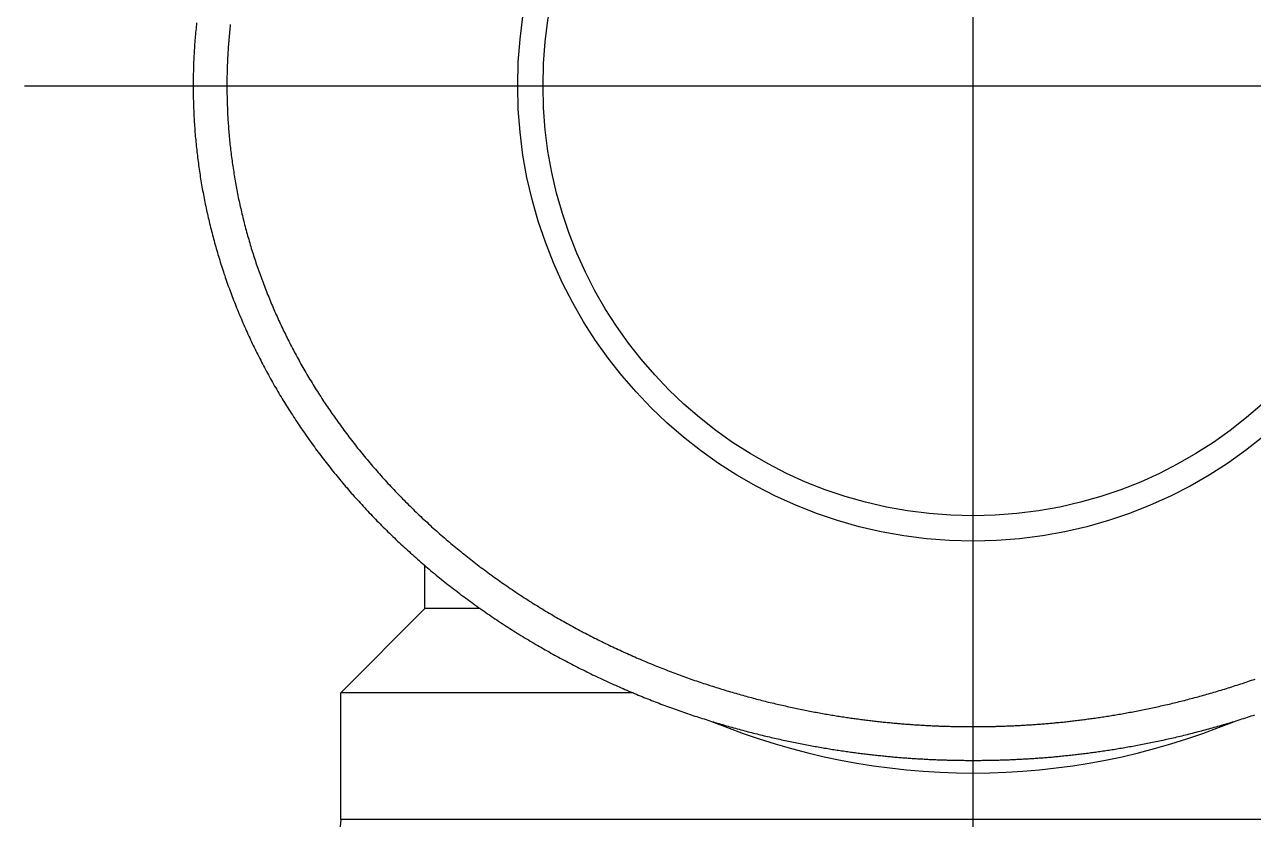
# Model space of a CAD drawing. Extents: x -35 to 68, y -45 to 10.
# Drawn here: x 45.42 to 59.99, y -8.7 to 0.72 of the extents above; entities that cross this region are included whole.
import ezdxf

# ---------------------------------------------------------------- set-up
doc = ezdxf.new("R2010")
doc.units = 0
doc.linetypes.add('CENTER', pattern=[50.8, 31.75, -6.35, 6.35, -6.35])
doc.layers.get('0').update_dxf_attribs({"linetype": 'CONTINUOUS'})
doc.layers.add('CENTER', color=1, linetype='CENTER')

msp = doc.modelspace()

# ---------------------------------------------------------------- linework, layer by layer
at = {"color": 7, "linetype": 'CONTINUOUS'}
for p, q in [((50.169, -6.2), (50.169, -5.692)), ((50.169, -6.2), (49.169, -7.2)), ((50.824, -6.2), (50.169, -6.2)), ((52.637, -7.2), (49.169, -7.2)), ((49.169, -8.7), (49.169, -7.2)), ((49.169, -8.7), (48.963, -10.848)), ((64.169, -8.7), (49.169, -8.7))]:
    msp.add_line(p, q, dxfattribs=at)
at = {"color": 7}
for points in [[(47.46, 0.746, 0), (47.457, 0.723, 0), (47.455, 0.7, 0), (47.453, 0.677, 0), (47.45, 0.654, 0), (47.448, 0.631, 0), (47.446, 0.608, 0), (47.444, 0.585, 0), (47.442, 0.562, 0), (47.44, 0.539, 0), (47.439, 0.515, 0), (47.437, 0.492, 0), (47.435, 0.469, 0), (47.434, 0.446, 0), (47.432, 0.423, 0), (47.431, 0.4, 0), (47.43, 0.377, 0), (47.428, 0.353, 0), (47.427, 0.33, 0), (47.426, 0.307, 0), (47.425, 0.284, 0), (47.424, 0.261, 0), (47.423, 0.238, 0), (47.423, 0.214, 0), (47.422, 0.191, 0), (47.422, 0.168, 0), (47.421, 0.145, 0), (47.42, 0.122, 0), (47.42, 0.099, 0), (47.42, 0.075, 0), (47.42, 0.052, 0), (47.419, 0.029, 0), (47.419, 0.006, 0), (47.419, -0.017, 0), (47.419, -0.04, 0), (47.42, -0.064, 0), (47.42, -0.087, 0), (47.42, -0.11, 0), (47.421, -0.133, 0), (47.421, -0.156, 0), (47.422, -0.18, 0), (47.422, -0.203, 0), (47.423, -0.226, 0), (47.424, -0.249, 0), (47.425, -0.272, 0), (47.426, -0.295, 0), (47.427, -0.319, 0), (47.428, -0.342, 0), (47.429, -0.365, 0), (47.43, -0.388, 0), (47.432, -0.411, 0), (47.433, -0.434, 0), (47.435, -0.458, 0), (47.436, -0.481, 0), (47.438, -0.504, 0), (47.44, -0.527, 0), (47.441, -0.55, 0), (47.443, -0.573, 0), (47.445, -0.597, 0), (47.447, -0.62, 0), (47.449, -0.643, 0), (47.452, -0.666, 0), (47.454, -0.689, 0), (47.456, -0.712, 0), (47.459, -0.736, 0), (47.461, -0.759, 0), (47.464, -0.782, 0), (47.466, -0.805, 0), (47.469, -0.828, 0), (47.472, -0.851, 0), (47.475, -0.874, 0), (47.478, -0.897, 0), (47.481, -0.92, 0), (47.484, -0.944, 0), (47.487, -0.967, 0), (47.49, -0.99, 0), (47.494, -1.013, 0), (47.497, -1.036, 0), (47.501, -1.059, 0), (47.504, -1.082, 0), (47.508, -1.105, 0), (47.512, -1.128, 0), (47.516, -1.151, 0), (47.52, -1.174, 0), (47.524, -1.197, 0), (47.528, -1.221, 0), (47.532, -1.244, 0), (47.536, -1.267, 0), (47.54, -1.29, 0), (47.545, -1.313, 0), (47.549, -1.336, 0), (47.554, -1.359, 0), (47.558, -1.382, 0), (47.563, -1.405, 0), (47.568, -1.428, 0), (47.573, -1.451, 0), (47.578, -1.474, 0), (47.583, -1.497, 0), (47.588, -1.52, 0), (47.593, -1.543, 0), (47.598, -1.566, 0), (47.604, -1.588, 0), (47.609, -1.611, 0), (47.614, -1.634, 0), (47.62, -1.657, 0), (47.626, -1.68, 0), (47.632, -1.703, 0), (47.637, -1.726, 0), (47.643, -1.749, 0), (47.649, -1.772, 0), (47.655, -1.795, 0), (47.661, -1.817, 0), (47.667, -1.84, 0), (47.674, -1.863, 0), (47.68, -1.886, 0), (47.687, -1.909, 0), (47.693, -1.932, 0), (47.7, -1.954, 0), (47.706, -1.977, 0), (47.713, -2, 0), (47.72, -2.023, 0), (47.727, -2.046, 0), (47.734, -2.068, 0), (47.741, -2.091, 0), (47.748, -2.114, 0), (47.755, -2.137, 0), (47.763, -2.159, 0), (47.77, -2.182, 0), (47.778, -2.205, 0), (47.785, -2.227, 0), (47.793, -2.25, 0), (47.8, -2.273, 0), (47.808, -2.295, 0), (47.816, -2.318, 0), (47.824, -2.341, 0), (47.832, -2.363, 0), (47.84, -2.386, 0), (47.849, -2.408, 0), (47.857, -2.431, 0), (47.865, -2.453, 0), (47.874, -2.476, 0), (47.882, -2.499, 0), (47.891, -2.521, 0), (47.899, -2.544, 0), (47.908, -2.566, 0), (47.917, -2.588, 0), (47.926, -2.611, 0), (47.935, -2.633, 0), (47.944, -2.656, 0), (47.953, -2.678, 0), (47.962, -2.701, 0), (47.972, -2.723, 0), (47.981, -2.745, 0), (47.991, -2.768, 0), (48, -2.79, 0), (48.01, -2.812, 0), (48.02, -2.835, 0), (48.029, -2.857, 0), (48.039, -2.879, 0), (48.049, -2.902, 0), (48.059, -2.924, 0), (48.069, -2.946, 0), (48.08, -2.968, 0), (48.09, -2.99, 0), (48.1, -3.013, 0), (48.111, -3.035, 0), (48.121, -3.057, 0), (48.132, -3.079, 0), (48.143, -3.101, 0), (48.153, -3.123, 0), (48.164, -3.145, 0), (48.175, -3.167, 0), (48.186, -3.189, 0), (48.197, -3.211, 0), (48.209, -3.233, 0), (48.22, -3.255, 0), (48.231, -3.277, 0), (48.243, -3.299, 0), (48.254, -3.321, 0), (48.266, -3.343, 0), (48.277, -3.365, 0), (48.289, -3.387, 0), (48.301, -3.408, 0), (48.313, -3.43, 0), (48.325, -3.452, 0), (48.337, -3.474, 0), (48.349, -3.495, 0), (48.361, -3.517, 0), (48.374, -3.539, 0), (48.386, -3.561, 0), (48.399, -3.582, 0), (48.411, -3.604, 0), (48.424, -3.625, 0), (48.437, -3.647, 0), (48.449, -3.669, 0), (48.462, -3.69, 0), (48.475, -3.712, 0), (48.488, -3.733, 0), (48.502, -3.755, 0), (48.515, -3.776, 0), (48.528, -3.797, 0), (48.541, -3.819, 0), (48.555, -3.84, 0), (48.569, -3.862, 0), (48.582, -3.883, 0), (48.596, -3.904, 0), (48.61, -3.926, 0), (48.624, -3.947, 0), (48.638, -3.968, 0), (48.652, -3.989, 0), (48.666, -4.01, 0), (48.68, -4.031, 0), (48.694, -4.053, 0), (48.709, -4.074, 0), (48.723, -4.095, 0), (48.738, -4.116, 0), (48.752, -4.137, 0), (48.767, -4.158, 0), (48.782, -4.179, 0), (48.797, -4.2, 0), (48.811, -4.22, 0), (48.827, -4.241, 0), (48.842, -4.262, 0), (48.857, -4.283, 0), (48.872, -4.304, 0), (48.887, -4.324, 0), (48.903, -4.345, 0), (48.918, -4.366, 0), (48.934, -4.386, 0), (48.949, -4.407, 0), (48.965, -4.427, 0), (48.981, -4.448, 0), (48.997, -4.468, 0), (49.013, -4.489, 0), (49.029, -4.509, 0), (49.045, -4.529, 0), (49.061, -4.55, 0), (49.077, -4.57, 0), (49.093, -4.59, 0), (49.11, -4.61, 0), (49.126, -4.63, 0), (49.143, -4.651, 0), (49.16, -4.671, 0), (49.176, -4.691, 0), (49.193, -4.711, 0), (49.21, -4.731, 0), (49.227, -4.751, 0), (49.244, -4.77, 0), (49.261, -4.79, 0), (49.278, -4.81, 0), (49.295, -4.83, 0), (49.313, -4.849, 0), (49.33, -4.869, 0), (49.347, -4.889, 0), (49.365, -4.908, 0), (49.383, -4.928, 0), (49.4, -4.947, 0), (49.418, -4.967, 0), (49.436, -4.986, 0), (49.454, -5.005, 0), (49.472, -5.025, 0), (49.49, -5.044, 0), (49.508, -5.063, 0), (49.526, -5.082, 0), (49.544, -5.101, 0), (49.562, -5.12, 0), (49.581, -5.139, 0), (49.599, -5.158, 0), (49.617, -5.177, 0), (49.636, -5.196, 0), (49.654, -5.214, 0), (49.673, -5.233, 0), (49.692, -5.252, 0), (49.711, -5.27, 0), (49.73, -5.289, 0), (49.748, -5.307, 0), (49.767, -5.326, 0), (49.786, -5.344, 0), (49.806, -5.363, 0), (49.825, -5.381, 0), (49.844, -5.399, 0), (49.863, -5.417, 0), (49.882, -5.435, 0), (49.902, -5.453, 0), (49.921, -5.471, 0), (49.941, -5.489, 0), (49.96, -5.507, 0), (49.98, -5.525, 0), (49.999, -5.543, 0), (50.019, -5.56, 0), (50.039, -5.578, 0), (50.059, -5.596, 0), (50.079, -5.613, 0), (50.099, -5.631, 0), (50.119, -5.648, 0), (50.139, -5.665, 0), (50.159, -5.683, 0), (50.179, -5.7, 0), (50.199, -5.717, 0), (50.219, -5.734, 0), (50.24, -5.751, 0), (50.26, -5.768, 0), (50.28, -5.785, 0), (50.301, -5.802, 0), (50.321, -5.819, 0), (50.342, -5.835, 0), (50.362, -5.852, 0), (50.383, -5.869, 0), (50.404, -5.885, 0), (50.424, -5.902, 0), (50.445, -5.918, 0), (50.466, -5.934, 0), (50.487, -5.95, 0), (50.508, -5.967, 0), (50.529, -5.983, 0), (50.55, -5.999, 0), (50.571, -6.015, 0), (50.592, -6.031, 0), (50.613, -6.047, 0), (50.634, -6.062, 0), (50.655, -6.078, 0), (50.676, -6.094, 0), (50.698, -6.109, 0), (50.719, -6.125, 0), (50.74, -6.14, 0), (50.762, -6.156, 0), (50.783, -6.171, 0), (50.804, -6.186, 0), (50.826, -6.201, 0), (50.847, -6.216, 0), (50.869, -6.232, 0), (50.891, -6.246, 0), (50.912, -6.261, 0), (50.934, -6.276, 0), (50.955, -6.291, 0), (50.977, -6.306, 0), (50.999, -6.32, 0), (51.021, -6.335, 0), (51.042, -6.349, 0), (51.064, -6.364, 0), (51.086, -6.378, 0), (51.108, -6.392, 0), (51.13, -6.407, 0), (51.152, -6.421, 0), (51.174, -6.435, 0), (51.196, -6.449, 0), (51.218, -6.463, 0), (51.24, -6.477, 0), (51.262, -6.49, 0), (51.284, -6.504, 0), (51.306, -6.518, 0), (51.328, -6.531, 0), (51.35, -6.545, 0), (51.372, -6.558, 0), (51.395, -6.572, 0), (51.417, -6.585, 0), (51.439, -6.598, 0), (51.461, -6.611, 0), (51.484, -6.624, 0), (51.506, -6.637, 0), (51.528, -6.65, 0), (51.55, -6.663, 0), (51.573, -6.676, 0), (51.595, -6.689, 0), (51.617, -6.701, 0), (51.64, -6.714, 0), (51.662, -6.727, 0), (51.685, -6.739, 0), (51.707, -6.751, 0), (51.73, -6.764, 0), (51.752, -6.776, 0), (51.774, -6.788, 0), (51.797, -6.8, 0), (51.819, -6.812, 0), (51.842, -6.824, 0), (51.864, -6.836, 0), (51.887, -6.848, 0), (51.909, -6.859, 0), (51.932, -6.871, 0), (51.954, -6.883, 0), (51.977, -6.894, 0), (51.999, -6.906, 0), (52.022, -6.917, 0), (52.044, -6.928, 0), (52.067, -6.939, 0), (52.09, -6.951, 0), (52.112, -6.962, 0), (52.135, -6.973, 0), (52.157, -6.984, 0), (52.18, -6.994, 0), (52.202, -7.005, 0), (52.225, -7.016, 0), (52.248, -7.027, 0), (52.27, -7.037, 0), (52.293, -7.048, 0), (52.315, -7.058, 0), (52.338, -7.069, 0), (52.36, -7.079, 0), (52.383, -7.089, 0), (52.406, -7.099, 0), (52.428, -7.109, 0), (52.451, -7.119, 0), (52.473, -7.129, 0), (52.496, -7.139, 0), (52.518, -7.149, 0), (52.541, -7.159, 0), (52.563, -7.169, 0), (52.586, -7.178, 0), (52.608, -7.188, 0), (52.631, -7.197, 0), (52.654, -7.207, 0), (52.676, -7.216, 0), (52.699, -7.225, 0), (52.721, -7.235, 0), (52.744, -7.244, 0), (52.766, -7.253, 0), (52.789, -7.262, 0), (52.811, -7.271, 0), (52.834, -7.28, 0), (52.856, -7.289, 0), (52.879, -7.297, 0), (52.901, -7.306, 0), (52.923, -7.315, 0), (52.946, -7.323, 0), (52.968, -7.332, 0), (52.991, -7.34, 0), (53.013, -7.348, 0), (53.035, -7.357, 0), (53.058, -7.365, 0), (53.08, -7.373, 0), (53.103, -7.381, 0), (53.125, -7.389, 0), (53.147, -7.397, 0), (53.169, -7.405, 0), (53.192, -7.413, 0), (53.214, -7.421, 0), (53.236, -7.429, 0), (53.259, -7.436, 0), (53.281, -7.444, 0), (53.303, -7.451, 0), (53.325, -7.459, 0), (53.347, -7.466, 0), (53.37, -7.474, 0), (53.392, -7.481, 0), (53.414, -7.488, 0), (53.436, -7.495, 0), (53.458, -7.502, 0), (53.48, -7.509, 0), (53.502, -7.516, 0), (53.524, -7.523, 0), (53.546, -7.53, 0), (53.568, -7.537, 0), (53.59, -7.544, 0), (53.612, -7.55, 0), (53.634, -7.557, 0), (53.656, -7.563, 0), (53.678, -7.57, 0), (53.699, -7.576, 0), (53.721, -7.583, 0), (53.743, -7.589, 0), (53.764, -7.595, 0), (53.786, -7.601, 0), (53.808, -7.607, 0), (53.829, -7.613, 0), (53.851, -7.619, 0), (53.873, -7.625, 0), (53.894, -7.631, 0), (53.915, -7.637, 0), (53.937, -7.643, 0), (53.958, -7.648, 0), (53.98, -7.654, 0), (54.001, -7.66, 0), (54.022, -7.665, 0), (54.043, -7.671, 0), (54.065, -7.676, 0), (54.086, -7.681, 0), (54.107, -7.687, 0), (54.128, -7.692, 0), (54.149, -7.697, 0), (54.17, -7.702, 0), (54.191, -7.707, 0), (54.212, -7.712, 0), (54.233, -7.717, 0), (54.254, -7.722, 0), (54.274, -7.727, 0), (54.295, -7.732, 0), (54.316, -7.737, 0), (54.336, -7.741, 0), (54.357, -7.746, 0), (54.377, -7.75, 0), (54.398, -7.755, 0), (54.418, -7.759, 0), (54.438, -7.764, 0), (54.459, -7.768, 0), (54.479, -7.772, 0), (54.499, -7.777, 0), (54.519, -7.781, 0), (54.539, -7.785, 0), (54.559, -7.789, 0), (54.579, -7.793, 0), (54.599, -7.797, 0), (54.619, -7.801, 0), (54.639, -7.805, 0), (54.659, -7.809, 0), (54.678, -7.812, 0), (54.698, -7.816, 0), (54.717, -7.82, 0), (54.737, -7.823, 0), (54.756, -7.827, 0), (54.776, -7.831, 0), (54.795, -7.834, 0), (54.814, -7.837, 0), (54.833, -7.841, 0), (54.852, -7.844, 0), (54.871, -7.847, 0), (54.89, -7.851, 0), (54.909, -7.854, 0), (54.927, -7.857, 0), (54.946, -7.86, 0), (54.965, -7.863, 0), (54.983, -7.866, 0), (55.002, -7.869, 0), (55.02, -7.872, 0), (55.038, -7.875, 0), (55.056, -7.878, 0), (55.075, -7.88, 0), (55.093, -7.883, 0), (55.111, -7.886, 0), (55.129, -7.888, 0), (55.147, -7.891, 0), (55.165, -7.894, 0), (55.183, -7.896, 0), (55.2, -7.899, 0), (55.218, -7.901, 0), (55.236, -7.904, 0), (55.253, -7.906, 0), (55.271, -7.908, 0), (55.288, -7.911, 0), (55.306, -7.913, 0), (55.323, -7.915, 0), (55.34, -7.917, 0), (55.358, -7.919, 0), (55.375, -7.921, 0), (55.392, -7.923, 0), (55.409, -7.926, 0), (55.426, -7.928, 0), (55.443, -7.93, 0), (55.46, -7.931, 0), (55.477, -7.933, 0), (55.494, -7.935, 0), (55.511, -7.937, 0), (55.527, -7.939, 0), (55.544, -7.941, 0), (55.56, -7.942, 0), (55.577, -7.944, 0), (55.594, -7.946, 0), (55.61, -7.947, 0), (55.627, -7.949, 0), (55.643, -7.951, 0), (55.659, -7.952, 0), (55.676, -7.954, 0), (55.692, -7.955, 0), (55.708, -7.957, 0), (55.724, -7.958, 0), (55.74, -7.96, 0), (55.757, -7.961, 0), (55.773, -7.962, 0), (55.789, -7.964, 0), (55.805, -7.965, 0), (55.821, -7.966, 0), (55.837, -7.968, 0), (55.852, -7.969, 0), (55.868, -7.97, 0), (55.884, -7.971, 0), (55.9, -7.972, 0), (55.916, -7.973, 0), (55.932, -7.975, 0), (55.947, -7.976, 0), (55.963, -7.977, 0), (55.979, -7.978, 0), (55.994, -7.979, 0), (56.01, -7.98, 0), (56.026, -7.981, 0), (56.041, -7.982, 0), (56.057, -7.983, 0), (56.072, -7.983, 0), (56.088, -7.984, 0), (56.103, -7.985, 0), (56.119, -7.986, 0), (56.134, -7.987, 0), (56.15, -7.988, 0), (56.165, -7.988, 0), (56.18, -7.989, 0), (56.196, -7.99, 0), (56.211, -7.99, 0), (56.227, -7.991, 0), (56.242, -7.992, 0), (56.257, -7.992, 0), (56.273, -7.993, 0), (56.288, -7.993, 0), (56.303, -7.994, 0), (56.319, -7.994, 0), (56.334, -7.995, 0), (56.349, -7.995, 0), (56.364, -7.996, 0), (56.38, -7.996, 0), (56.395, -7.997, 0), (56.41, -7.997, 0), (56.425, -7.997, 0), (56.441, -7.998, 0), (56.456, -7.998, 0), (56.471, -7.998, 0), (56.486, -7.998, 0), (56.502, -7.999, 0), (56.517, -7.999, 0), (56.532, -7.999, 0), (56.547, -7.999, 0), (56.562, -7.999, 0), (56.578, -8, 0), (56.593, -8, 0), (56.608, -8, 0), (56.624, -8, 0), (56.639, -8, 0), (56.654, -8, 0), (56.669, -8, 0)], [(47.86, 0.725, 0), (47.858, 0.703, 0), (47.855, 0.682, 0), (47.853, 0.66, 0), (47.851, 0.638, 0), (47.849, 0.616, 0), (47.847, 0.595, 0), (47.845, 0.573, 0), (47.843, 0.551, 0), (47.841, 0.529, 0), (47.839, 0.507, 0), (47.837, 0.486, 0), (47.836, 0.464, 0), (47.834, 0.442, 0), (47.833, 0.42, 0), (47.832, 0.398, 0), (47.83, 0.377, 0), (47.829, 0.355, 0), (47.828, 0.333, 0), (47.827, 0.311, 0), (47.826, 0.289, 0), (47.825, 0.268, 0), (47.824, 0.246, 0), (47.823, 0.224, 0), (47.823, 0.202, 0), (47.822, 0.18, 0), (47.821, 0.158, 0), (47.821, 0.137, 0), (47.82, 0.115, 0), (47.82, 0.093, 0), (47.82, 0.071, 0), (47.82, 0.049, 0), (47.819, 0.027, 0), (47.819, 0.006, 0), (47.819, -0.016, 0), (47.819, -0.038, 0), (47.82, -0.06, 0), (47.82, -0.082, 0), (47.82, -0.104, 0), (47.821, -0.125, 0), (47.821, -0.147, 0), (47.822, -0.169, 0), (47.822, -0.191, 0), (47.823, -0.213, 0), (47.824, -0.235, 0), (47.825, -0.257, 0), (47.825, -0.278, 0), (47.826, -0.3, 0), (47.827, -0.322, 0), (47.828, -0.344, 0), (47.83, -0.366, 0), (47.831, -0.388, 0), (47.832, -0.409, 0), (47.834, -0.431, 0), (47.835, -0.453, 0), (47.837, -0.475, 0), (47.838, -0.497, 0), (47.84, -0.519, 0), (47.842, -0.54, 0), (47.844, -0.562, 0), (47.846, -0.584, 0), (47.848, -0.606, 0), (47.85, -0.628, 0), (47.852, -0.649, 0), (47.854, -0.671, 0), (47.856, -0.693, 0), (47.859, -0.715, 0), (47.861, -0.737, 0), (47.864, -0.758, 0), (47.866, -0.78, 0), (47.869, -0.802, 0), (47.872, -0.824, 0), (47.874, -0.846, 0), (47.877, -0.867, 0), (47.88, -0.889, 0), (47.883, -0.911, 0), (47.886, -0.933, 0), (47.89, -0.954, 0), (47.893, -0.976, 0), (47.896, -0.998, 0), (47.9, -1.02, 0), (47.903, -1.042, 0), (47.907, -1.063, 0), (47.91, -1.085, 0), (47.914, -1.107, 0), (47.918, -1.129, 0), (47.922, -1.15, 0), (47.925, -1.172, 0), (47.929, -1.194, 0), (47.934, -1.215, 0), (47.938, -1.237, 0), (47.942, -1.259, 0), (47.946, -1.281, 0), (47.95, -1.302, 0), (47.955, -1.324, 0), (47.959, -1.346, 0), (47.964, -1.367, 0), (47.969, -1.389, 0), (47.973, -1.411, 0), (47.978, -1.432, 0), (47.983, -1.454, 0), (47.988, -1.476, 0), (47.993, -1.497, 0), (47.998, -1.519, 0), (48.003, -1.54, 0), (48.009, -1.562, 0), (48.014, -1.584, 0), (48.019, -1.605, 0), (48.025, -1.627, 0), (48.03, -1.649, 0), (48.036, -1.67, 0), (48.042, -1.692, 0), (48.047, -1.713, 0), (48.053, -1.735, 0), (48.059, -1.756, 0), (48.065, -1.778, 0), (48.071, -1.8, 0), (48.078, -1.821, 0), (48.084, -1.843, 0), (48.09, -1.864, 0), (48.096, -1.886, 0), (48.103, -1.907, 0), (48.109, -1.929, 0), (48.116, -1.95, 0), (48.123, -1.972, 0), (48.13, -1.993, 0), (48.136, -2.014, 0), (48.143, -2.036, 0), (48.15, -2.057, 0), (48.157, -2.079, 0), (48.164, -2.1, 0), (48.172, -2.122, 0), (48.179, -2.143, 0), (48.186, -2.164, 0), (48.194, -2.186, 0), (48.201, -2.207, 0), (48.209, -2.228, 0), (48.217, -2.25, 0), (48.224, -2.271, 0), (48.232, -2.292, 0), (48.24, -2.314, 0), (48.248, -2.335, 0), (48.256, -2.356, 0), (48.264, -2.378, 0), (48.272, -2.399, 0), (48.281, -2.42, 0), (48.289, -2.441, 0), (48.297, -2.463, 0), (48.306, -2.484, 0), (48.315, -2.505, 0), (48.323, -2.526, 0), (48.332, -2.547, 0), (48.341, -2.569, 0), (48.35, -2.59, 0), (48.359, -2.611, 0), (48.368, -2.632, 0), (48.377, -2.653, 0), (48.386, -2.674, 0), (48.395, -2.695, 0), (48.405, -2.716, 0), (48.414, -2.737, 0), (48.424, -2.758, 0), (48.433, -2.779, 0), (48.443, -2.8, 0), (48.453, -2.821, 0), (48.462, -2.842, 0), (48.472, -2.863, 0), (48.482, -2.884, 0), (48.492, -2.905, 0), (48.502, -2.926, 0), (48.513, -2.947, 0), (48.523, -2.968, 0), (48.533, -2.989, 0), (48.544, -3.01, 0), (48.554, -3.03, 0), (48.565, -3.051, 0), (48.575, -3.072, 0), (48.586, -3.093, 0), (48.597, -3.114, 0), (48.608, -3.134, 0), (48.619, -3.155, 0), (48.63, -3.176, 0), (48.641, -3.196, 0), (48.652, -3.217, 0), (48.664, -3.238, 0), (48.675, -3.258, 0), (48.686, -3.279, 0), (48.698, -3.3, 0), (48.709, -3.32, 0), (48.721, -3.341, 0), (48.733, -3.361, 0), (48.745, -3.382, 0), (48.757, -3.402, 0), (48.769, -3.423, 0), (48.781, -3.443, 0), (48.793, -3.464, 0), (48.805, -3.484, 0), (48.817, -3.504, 0), (48.83, -3.525, 0), (48.842, -3.545, 0), (48.855, -3.566, 0), (48.867, -3.586, 0), (48.88, -3.606, 0), (48.893, -3.626, 0), (48.906, -3.647, 0), (48.919, -3.667, 0), (48.932, -3.687, 0), (48.945, -3.707, 0), (48.958, -3.727, 0), (48.971, -3.748, 0), (48.985, -3.768, 0), (48.998, -3.788, 0), (49.011, -3.808, 0), (49.025, -3.828, 0), (49.039, -3.848, 0), (49.052, -3.868, 0), (49.066, -3.888, 0), (49.08, -3.908, 0), (49.094, -3.928, 0), (49.108, -3.947, 0), (49.122, -3.967, 0), (49.136, -3.987, 0), (49.151, -4.007, 0), (49.165, -4.027, 0), (49.179, -4.046, 0), (49.194, -4.066, 0), (49.208, -4.086, 0), (49.223, -4.105, 0), (49.238, -4.125, 0), (49.252, -4.144, 0), (49.267, -4.164, 0), (49.282, -4.184, 0), (49.297, -4.203, 0), (49.312, -4.222, 0), (49.328, -4.242, 0), (49.343, -4.261, 0), (49.358, -4.281, 0), (49.373, -4.3, 0), (49.389, -4.319, 0), (49.404, -4.338, 0), (49.42, -4.358, 0), (49.436, -4.377, 0), (49.451, -4.396, 0), (49.467, -4.415, 0), (49.483, -4.434, 0), (49.499, -4.453, 0), (49.515, -4.472, 0), (49.531, -4.491, 0), (49.547, -4.51, 0), (49.564, -4.529, 0), (49.58, -4.547, 0), (49.596, -4.566, 0), (49.613, -4.585, 0), (49.629, -4.604, 0), (49.646, -4.622, 0), (49.663, -4.641, 0), (49.679, -4.66, 0), (49.696, -4.678, 0), (49.713, -4.696, 0), (49.73, -4.715, 0), (49.747, -4.733, 0), (49.764, -4.752, 0), (49.781, -4.77, 0), (49.798, -4.788, 0), (49.816, -4.806, 0), (49.833, -4.825, 0), (49.85, -4.843, 0), (49.868, -4.861, 0), (49.885, -4.879, 0), (49.903, -4.897, 0), (49.921, -4.915, 0), (49.938, -4.933, 0), (49.956, -4.95, 0), (49.974, -4.968, 0), (49.992, -4.986, 0), (50.01, -5.003, 0), (50.028, -5.021, 0), (50.046, -5.039, 0), (50.064, -5.056, 0), (50.082, -5.074, 0), (50.1, -5.091, 0), (50.119, -5.108, 0), (50.137, -5.126, 0), (50.156, -5.143, 0), (50.174, -5.16, 0), (50.193, -5.177, 0), (50.211, -5.194, 0), (50.23, -5.212, 0), (50.248, -5.229, 0), (50.267, -5.245, 0), (50.286, -5.262, 0), (50.305, -5.279, 0), (50.324, -5.296, 0), (50.343, -5.313, 0), (50.362, -5.329, 0), (50.381, -5.346, 0), (50.4, -5.362, 0), (50.419, -5.379, 0), (50.438, -5.395, 0), (50.458, -5.412, 0), (50.477, -5.428, 0), (50.496, -5.444, 0), (50.516, -5.46, 0), (50.535, -5.477, 0), (50.555, -5.493, 0), (50.574, -5.509, 0), (50.594, -5.525, 0), (50.613, -5.541, 0), (50.633, -5.556, 0), (50.653, -5.572, 0), (50.673, -5.588, 0), (50.693, -5.604, 0), (50.712, -5.619, 0), (50.732, -5.635, 0), (50.752, -5.65, 0), (50.772, -5.665, 0), (50.792, -5.681, 0), (50.812, -5.696, 0), (50.833, -5.711, 0), (50.853, -5.726, 0), (50.873, -5.742, 0), (50.893, -5.757, 0), (50.913, -5.771, 0), (50.934, -5.786, 0), (50.954, -5.801, 0), (50.974, -5.816, 0), (50.995, -5.831, 0), (51.015, -5.845, 0), (51.036, -5.86, 0), (51.056, -5.874, 0), (51.077, -5.889, 0), (51.097, -5.903, 0), (51.118, -5.918, 0), (51.139, -5.932, 0), (51.16, -5.946, 0), (51.18, -5.96, 0), (51.201, -5.974, 0), (51.222, -5.988, 0), (51.243, -6.002, 0), (51.263, -6.016, 0), (51.284, -6.03, 0), (51.305, -6.043, 0), (51.326, -6.057, 0), (51.347, -6.071, 0), (51.368, -6.084, 0), (51.389, -6.098, 0), (51.41, -6.111, 0), (51.431, -6.124, 0), (51.452, -6.138, 0), (51.473, -6.151, 0), (51.495, -6.164, 0), (51.516, -6.177, 0), (51.537, -6.19, 0), (51.558, -6.203, 0), (51.579, -6.216, 0), (51.6, -6.229, 0), (51.622, -6.242, 0), (51.643, -6.254, 0), (51.664, -6.267, 0), (51.686, -6.279, 0), (51.707, -6.292, 0), (51.728, -6.304, 0), (51.75, -6.316, 0), (51.771, -6.329, 0), (51.793, -6.341, 0), (51.814, -6.353, 0), (51.835, -6.365, 0), (51.857, -6.377, 0), (51.878, -6.389, 0), (51.9, -6.401, 0), (51.921, -6.413, 0), (51.943, -6.424, 0), (51.964, -6.436, 0), (51.986, -6.448, 0), (52.007, -6.459, 0), (52.029, -6.47, 0), (52.05, -6.482, 0), (52.072, -6.493, 0), (52.094, -6.504, 0), (52.115, -6.516, 0), (52.137, -6.527, 0), (52.158, -6.538, 0), (52.18, -6.549, 0), (52.202, -6.559, 0), (52.223, -6.57, 0), (52.245, -6.581, 0), (52.266, -6.592, 0), (52.288, -6.602, 0), (52.31, -6.613, 0), (52.331, -6.623, 0), (52.353, -6.634, 0), (52.375, -6.644, 0), (52.396, -6.654, 0), (52.418, -6.665, 0), (52.44, -6.675, 0), (52.461, -6.685, 0), (52.483, -6.695, 0), (52.504, -6.705, 0), (52.526, -6.715, 0), (52.548, -6.725, 0), (52.569, -6.734, 0), (52.591, -6.744, 0), (52.613, -6.754, 0), (52.634, -6.763, 0), (52.656, -6.773, 0), (52.678, -6.782, 0), (52.699, -6.792, 0), (52.721, -6.801, 0), (52.743, -6.81, 0), (52.764, -6.819, 0), (52.786, -6.828, 0), (52.807, -6.838, 0), (52.829, -6.846, 0), (52.851, -6.855, 0), (52.872, -6.864, 0), (52.894, -6.873, 0), (52.916, -6.882, 0), (52.937, -6.89, 0), (52.959, -6.899, 0), (52.98, -6.908, 0), (53.002, -6.916, 0), (53.023, -6.924, 0), (53.045, -6.933, 0), (53.067, -6.941, 0), (53.088, -6.949, 0), (53.11, -6.957, 0), (53.131, -6.966, 0), (53.153, -6.974, 0), (53.174, -6.982, 0), (53.196, -6.989, 0), (53.217, -6.997, 0), (53.239, -7.005, 0), (53.26, -7.013, 0), (53.281, -7.021, 0), (53.303, -7.028, 0), (53.324, -7.036, 0), (53.346, -7.043, 0), (53.367, -7.051, 0), (53.388, -7.058, 0), (53.41, -7.065, 0), (53.431, -7.072, 0), (53.452, -7.08, 0), (53.474, -7.087, 0), (53.495, -7.094, 0), (53.516, -7.101, 0), (53.538, -7.108, 0), (53.559, -7.115, 0), (53.58, -7.121, 0), (53.601, -7.128, 0), (53.622, -7.135, 0), (53.644, -7.141, 0), (53.665, -7.148, 0), (53.686, -7.154, 0), (53.707, -7.161, 0), (53.728, -7.167, 0), (53.749, -7.174, 0), (53.77, -7.18, 0), (53.791, -7.186, 0), (53.812, -7.192, 0), (53.833, -7.198, 0), (53.854, -7.204, 0), (53.874, -7.21, 0), (53.895, -7.216, 0), (53.916, -7.222, 0), (53.937, -7.228, 0), (53.958, -7.234, 0), (53.978, -7.24, 0), (53.999, -7.245, 0), (54.02, -7.251, 0), (54.04, -7.256, 0), (54.061, -7.262, 0), (54.081, -7.267, 0), (54.102, -7.273, 0), (54.122, -7.278, 0), (54.143, -7.283, 0), (54.163, -7.288, 0), (54.183, -7.293, 0), (54.204, -7.299, 0), (54.224, -7.304, 0), (54.244, -7.309, 0), (54.264, -7.314, 0), (54.285, -7.318, 0), (54.305, -7.323, 0), (54.325, -7.328, 0), (54.345, -7.333, 0), (54.365, -7.337, 0), (54.385, -7.342, 0), (54.404, -7.346, 0), (54.424, -7.351, 0), (54.444, -7.355, 0), (54.464, -7.36, 0), (54.483, -7.364, 0), (54.503, -7.368, 0), (54.523, -7.373, 0), (54.542, -7.377, 0), (54.562, -7.381, 0), (54.581, -7.385, 0), (54.6, -7.389, 0), (54.62, -7.393, 0), (54.639, -7.397, 0), (54.658, -7.401, 0), (54.677, -7.405, 0), (54.696, -7.409, 0), (54.715, -7.412, 0), (54.734, -7.416, 0), (54.753, -7.42, 0), (54.772, -7.423, 0), (54.791, -7.427, 0), (54.809, -7.43, 0), (54.828, -7.434, 0), (54.847, -7.437, 0), (54.865, -7.44, 0), (54.884, -7.444, 0), (54.902, -7.447, 0), (54.92, -7.45, 0), (54.938, -7.453, 0), (54.957, -7.456, 0), (54.975, -7.459, 0), (54.993, -7.462, 0), (55.011, -7.465, 0), (55.029, -7.468, 0), (55.046, -7.471, 0), (55.064, -7.474, 0), (55.082, -7.477, 0), (55.099, -7.479, 0), (55.117, -7.482, 0), (55.135, -7.485, 0), (55.152, -7.488, 0), (55.169, -7.49, 0), (55.187, -7.493, 0), (55.204, -7.495, 0), (55.221, -7.498, 0), (55.238, -7.5, 0), (55.255, -7.502, 0), (55.273, -7.505, 0), (55.289, -7.507, 0), (55.306, -7.509, 0), (55.323, -7.512, 0), (55.34, -7.514, 0), (55.357, -7.516, 0), (55.374, -7.518, 0), (55.39, -7.52, 0), (55.407, -7.522, 0), (55.423, -7.524, 0), (55.44, -7.526, 0), (55.456, -7.528, 0), (55.473, -7.53, 0), (55.489, -7.532, 0), (55.505, -7.534, 0), (55.522, -7.536, 0), (55.538, -7.538, 0), (55.554, -7.539, 0), (55.57, -7.541, 0), (55.586, -7.543, 0), (55.602, -7.545, 0), (55.618, -7.546, 0), (55.634, -7.548, 0), (55.65, -7.549, 0), (55.666, -7.551, 0), (55.681, -7.552, 0), (55.697, -7.554, 0), (55.713, -7.555, 0), (55.728, -7.557, 0), (55.744, -7.558, 0), (55.76, -7.56, 0), (55.775, -7.561, 0), (55.791, -7.562, 0), (55.806, -7.564, 0), (55.822, -7.565, 0), (55.837, -7.566, 0), (55.852, -7.568, 0), (55.868, -7.569, 0), (55.883, -7.57, 0), (55.898, -7.571, 0), (55.914, -7.572, 0), (55.929, -7.573, 0), (55.944, -7.574, 0), (55.959, -7.576, 0), (55.974, -7.577, 0), (55.989, -7.578, 0), (56.005, -7.579, 0), (56.02, -7.58, 0), (56.035, -7.58, 0), (56.05, -7.581, 0), (56.065, -7.582, 0), (56.08, -7.583, 0), (56.095, -7.584, 0), (56.109, -7.585, 0), (56.124, -7.586, 0), (56.139, -7.586, 0), (56.154, -7.587, 0), (56.169, -7.588, 0), (56.184, -7.589, 0), (56.199, -7.589, 0), (56.214, -7.59, 0), (56.228, -7.591, 0), (56.243, -7.591, 0), (56.258, -7.592, 0), (56.273, -7.593, 0), (56.287, -7.593, 0), (56.302, -7.594, 0), (56.317, -7.594, 0), (56.332, -7.595, 0), (56.346, -7.595, 0), (56.361, -7.596, 0), (56.376, -7.596, 0), (56.39, -7.596, 0), (56.405, -7.597, 0), (56.42, -7.597, 0), (56.434, -7.597, 0), (56.449, -7.598, 0), (56.464, -7.598, 0), (56.478, -7.598, 0), (56.493, -7.599, 0), (56.508, -7.599, 0), (56.523, -7.599, 0), (56.537, -7.599, 0), (56.552, -7.599, 0), (56.566, -7.6, 0), (56.581, -7.6, 0), (56.596, -7.6, 0), (56.611, -7.6, 0), (56.625, -7.6, 0), (56.64, -7.6, 0), (56.655, -7.6, 0), (56.669, -7.6, 0)], [(56.669, -7.6, 0), (56.684, -7.6, 0), (56.699, -7.6, 0), (56.714, -7.6, 0), (56.728, -7.6, 0), (56.743, -7.6, 0), (56.758, -7.6, 0), (56.772, -7.6, 0), (56.787, -7.599, 0), (56.802, -7.599, 0), (56.816, -7.599, 0), (56.831, -7.599, 0), (56.846, -7.599, 0), (56.86, -7.598, 0), (56.875, -7.598, 0), (56.89, -7.598, 0), (56.904, -7.597, 0), (56.919, -7.597, 0), (56.934, -7.597, 0), (56.949, -7.596, 0), (56.963, -7.596, 0), (56.978, -7.595, 0), (56.993, -7.595, 0), (57.007, -7.595, 0), (57.022, -7.594, 0), (57.037, -7.594, 0), (57.051, -7.593, 0), (57.066, -7.592, 0), (57.081, -7.592, 0), (57.096, -7.591, 0), (57.111, -7.591, 0), (57.125, -7.59, 0), (57.14, -7.589, 0), (57.155, -7.589, 0), (57.17, -7.588, 0), (57.185, -7.587, 0), (57.2, -7.586, 0), (57.215, -7.586, 0), (57.229, -7.585, 0), (57.244, -7.584, 0), (57.259, -7.583, 0), (57.274, -7.582, 0), (57.289, -7.581, 0), (57.304, -7.58, 0), (57.319, -7.58, 0), (57.334, -7.579, 0), (57.349, -7.578, 0), (57.364, -7.577, 0), (57.38, -7.575, 0), (57.395, -7.574, 0), (57.41, -7.573, 0), (57.425, -7.572, 0), (57.441, -7.571, 0), (57.456, -7.57, 0), (57.471, -7.569, 0), (57.486, -7.568, 0), (57.502, -7.566, 0), (57.517, -7.565, 0), (57.533, -7.564, 0), (57.548, -7.562, 0), (57.564, -7.561, 0), (57.579, -7.56, 0), (57.595, -7.558, 0), (57.61, -7.557, 0), (57.626, -7.555, 0), (57.642, -7.554, 0), (57.657, -7.552, 0), (57.673, -7.551, 0), (57.689, -7.549, 0), (57.705, -7.548, 0), (57.721, -7.546, 0), (57.737, -7.545, 0), (57.753, -7.543, 0), (57.769, -7.541, 0), (57.785, -7.539, 0), (57.801, -7.538, 0), (57.817, -7.536, 0), (57.833, -7.534, 0), (57.85, -7.532, 0), (57.866, -7.53, 0), (57.882, -7.528, 0), (57.899, -7.526, 0), (57.915, -7.524, 0), (57.932, -7.522, 0), (57.948, -7.52, 0), (57.965, -7.518, 0), (57.982, -7.516, 0), (57.998, -7.514, 0), (58.015, -7.512, 0), (58.032, -7.509, 0), (58.049, -7.507, 0), (58.066, -7.505, 0), (58.083, -7.503, 0), (58.1, -7.5, 0), (58.117, -7.498, 0), (58.134, -7.495, 0), (58.152, -7.493, 0), (58.169, -7.49, 0), (58.186, -7.488, 0), (58.204, -7.485, 0), (58.221, -7.482, 0), (58.239, -7.48, 0), (58.257, -7.477, 0), (58.274, -7.474, 0), (58.292, -7.471, 0), (58.31, -7.468, 0), (58.328, -7.465, 0), (58.346, -7.462, 0), (58.364, -7.459, 0), (58.382, -7.456, 0), (58.4, -7.453, 0), (58.418, -7.45, 0), (58.437, -7.447, 0), (58.455, -7.444, 0), (58.474, -7.44, 0), (58.492, -7.437, 0), (58.511, -7.434, 0), (58.529, -7.43, 0), (58.548, -7.427, 0), (58.567, -7.423, 0), (58.586, -7.42, 0), (58.605, -7.416, 0), (58.623, -7.412, 0), (58.643, -7.408, 0), (58.662, -7.405, 0), (58.681, -7.401, 0), (58.7, -7.397, 0), (58.719, -7.393, 0), (58.739, -7.389, 0), (58.758, -7.385, 0), (58.777, -7.381, 0), (58.797, -7.377, 0), (58.816, -7.373, 0), (58.836, -7.368, 0), (58.855, -7.364, 0), (58.875, -7.36, 0), (58.895, -7.355, 0), (58.915, -7.351, 0), (58.934, -7.346, 0), (58.954, -7.342, 0), (58.974, -7.337, 0), (58.994, -7.333, 0), (59.014, -7.328, 0), (59.034, -7.323, 0), (59.054, -7.318, 0), (59.074, -7.313, 0), (59.094, -7.308, 0), (59.115, -7.303, 0), (59.135, -7.298, 0), (59.155, -7.293, 0), (59.176, -7.288, 0), (59.196, -7.283, 0), (59.216, -7.278, 0), (59.237, -7.272, 0), (59.257, -7.267, 0), (59.278, -7.262, 0), (59.298, -7.256, 0), (59.319, -7.251, 0), (59.34, -7.245, 0), (59.36, -7.239, 0), (59.381, -7.234, 0), (59.402, -7.228, 0), (59.422, -7.222, 0), (59.443, -7.216, 0), (59.464, -7.21, 0), (59.485, -7.204, 0), (59.506, -7.198, 0), (59.527, -7.192, 0), (59.548, -7.186, 0), (59.569, -7.18, 0), (59.59, -7.173, 0), (59.611, -7.167, 0), (59.632, -7.161, 0), (59.653, -7.154, 0), (59.674, -7.148, 0), (59.695, -7.141, 0), (59.716, -7.135, 0), (59.737, -7.128, 0), (59.759, -7.121, 0), (59.78, -7.114, 0), (59.801, -7.108, 0), (59.822, -7.101, 0), (59.844, -7.094, 0), (59.865, -7.087, 0), (59.886, -7.079, 0), (59.907, -7.072, 0), (59.929, -7.065, 0), (59.95, -7.058, 0), (59.972, -7.05, 0), (59.993, -7.043, 0), (60.014, -7.036, 0)], [(56.669, -8, 0), (56.685, -8, 0), (56.7, -8, 0), (56.715, -8, 0), (56.731, -8, 0), (56.746, -8, 0), (56.761, -8, 0), (56.776, -7.999, 0), (56.792, -7.999, 0), (56.807, -7.999, 0), (56.822, -7.999, 0), (56.837, -7.999, 0), (56.853, -7.998, 0), (56.868, -7.998, 0), (56.883, -7.998, 0), (56.898, -7.998, 0), (56.913, -7.997, 0), (56.929, -7.997, 0), (56.944, -7.997, 0), (56.959, -7.996, 0), (56.975, -7.996, 0), (56.99, -7.995, 0), (57.005, -7.995, 0), (57.02, -7.994, 0), (57.036, -7.994, 0), (57.051, -7.993, 0), (57.066, -7.993, 0), (57.082, -7.992, 0), (57.097, -7.992, 0), (57.112, -7.991, 0), (57.128, -7.99, 0), (57.143, -7.99, 0), (57.158, -7.989, 0), (57.174, -7.988, 0), (57.189, -7.987, 0), (57.205, -7.987, 0), (57.22, -7.986, 0), (57.236, -7.985, 0), (57.251, -7.984, 0), (57.267, -7.983, 0), (57.282, -7.983, 0), (57.298, -7.982, 0), (57.313, -7.981, 0), (57.329, -7.98, 0), (57.344, -7.979, 0), (57.36, -7.978, 0), (57.376, -7.977, 0), (57.392, -7.976, 0), (57.407, -7.975, 0), (57.423, -7.973, 0), (57.439, -7.972, 0), (57.455, -7.971, 0), (57.471, -7.97, 0), (57.486, -7.969, 0), (57.502, -7.968, 0), (57.518, -7.966, 0), (57.534, -7.965, 0), (57.55, -7.964, 0), (57.566, -7.962, 0), (57.582, -7.961, 0), (57.598, -7.96, 0), (57.614, -7.958, 0), (57.631, -7.957, 0), (57.647, -7.955, 0), (57.663, -7.954, 0), (57.679, -7.952, 0), (57.696, -7.951, 0), (57.712, -7.949, 0), (57.729, -7.947, 0), (57.745, -7.946, 0), (57.762, -7.944, 0), (57.778, -7.942, 0), (57.795, -7.941, 0), (57.812, -7.939, 0), (57.828, -7.937, 0), (57.845, -7.935, 0), (57.862, -7.933, 0), (57.879, -7.931, 0), (57.896, -7.93, 0), (57.913, -7.928, 0), (57.93, -7.926, 0), (57.947, -7.924, 0), (57.964, -7.921, 0), (57.981, -7.919, 0), (57.998, -7.917, 0), (58.016, -7.915, 0), (58.033, -7.913, 0), (58.05, -7.911, 0), (58.068, -7.908, 0), (58.085, -7.906, 0), (58.103, -7.904, 0), (58.12, -7.901, 0), (58.138, -7.899, 0), (58.156, -7.896, 0), (58.174, -7.894, 0), (58.191, -7.891, 0), (58.209, -7.888, 0), (58.227, -7.886, 0), (58.245, -7.883, 0), (58.264, -7.88, 0), (58.282, -7.878, 0), (58.3, -7.875, 0), (58.318, -7.872, 0), (58.337, -7.869, 0), (58.355, -7.866, 0), (58.374, -7.863, 0), (58.392, -7.86, 0), (58.411, -7.857, 0), (58.43, -7.854, 0), (58.449, -7.851, 0), (58.468, -7.847, 0), (58.487, -7.844, 0), (58.506, -7.841, 0), (58.525, -7.837, 0), (58.544, -7.834, 0), (58.563, -7.831, 0), (58.583, -7.827, 0), (58.602, -7.823, 0), (58.621, -7.82, 0), (58.641, -7.816, 0), (58.661, -7.812, 0), (58.68, -7.809, 0), (58.7, -7.805, 0), (58.72, -7.801, 0), (58.74, -7.797, 0), (58.759, -7.793, 0), (58.779, -7.789, 0), (58.799, -7.785, 0), (58.819, -7.781, 0), (58.84, -7.777, 0), (58.86, -7.772, 0), (58.88, -7.768, 0), (58.9, -7.764, 0), (58.921, -7.759, 0), (58.941, -7.755, 0), (58.962, -7.75, 0), (58.982, -7.746, 0), (59.002, -7.741, 0), (59.023, -7.736, 0), (59.044, -7.732, 0), (59.065, -7.727, 0), (59.085, -7.722, 0), (59.106, -7.717, 0), (59.127, -7.712, 0), (59.148, -7.707, 0), (59.169, -7.702, 0), (59.19, -7.697, 0), (59.211, -7.692, 0), (59.232, -7.686, 0), (59.253, -7.681, 0), (59.274, -7.676, 0), (59.295, -7.67, 0), (59.316, -7.665, 0), (59.338, -7.659, 0), (59.359, -7.654, 0), (59.38, -7.648, 0), (59.402, -7.643, 0), (59.423, -7.637, 0), (59.445, -7.631, 0), (59.466, -7.625, 0), (59.488, -7.619, 0), (59.509, -7.613, 0), (59.531, -7.607, 0), (59.552, -7.601, 0), (59.574, -7.595, 0), (59.596, -7.589, 0), (59.617, -7.582, 0), (59.639, -7.576, 0), (59.661, -7.57, 0), (59.683, -7.563, 0), (59.705, -7.557, 0), (59.727, -7.55, 0), (59.748, -7.543, 0), (59.77, -7.537, 0), (59.792, -7.53, 0), (59.814, -7.523, 0), (59.836, -7.516, 0), (59.858, -7.509, 0), (59.88, -7.502, 0), (59.903, -7.495, 0), (59.925, -7.488, 0), (59.947, -7.481, 0), (59.969, -7.473, 0), (59.991, -7.466, 0), (60.013, -7.459, 0)]]:
    msp.add_polyline3d(points, dxfattribs=at)
at = {"color": 7, "linetype": 'CONTINUOUS'}
for radius in [5.4, 5.1]:
    msp.add_circle((56.669, 0), radius, dxfattribs=at)
msp.add_arc((56.669, 0), 8.15, 247.6401, 292.3599, dxfattribs=at)
at = {"layer": 'CENTER', "color": 1, "linetype": 'CENTER'}
for p, q in [((56.669, -27.8), (56.669, 10.15)), ((45.42, 0), (67.919, 0))]:
    msp.add_line(p, q, dxfattribs=at)

doc.saveas('drawing.dxf')
